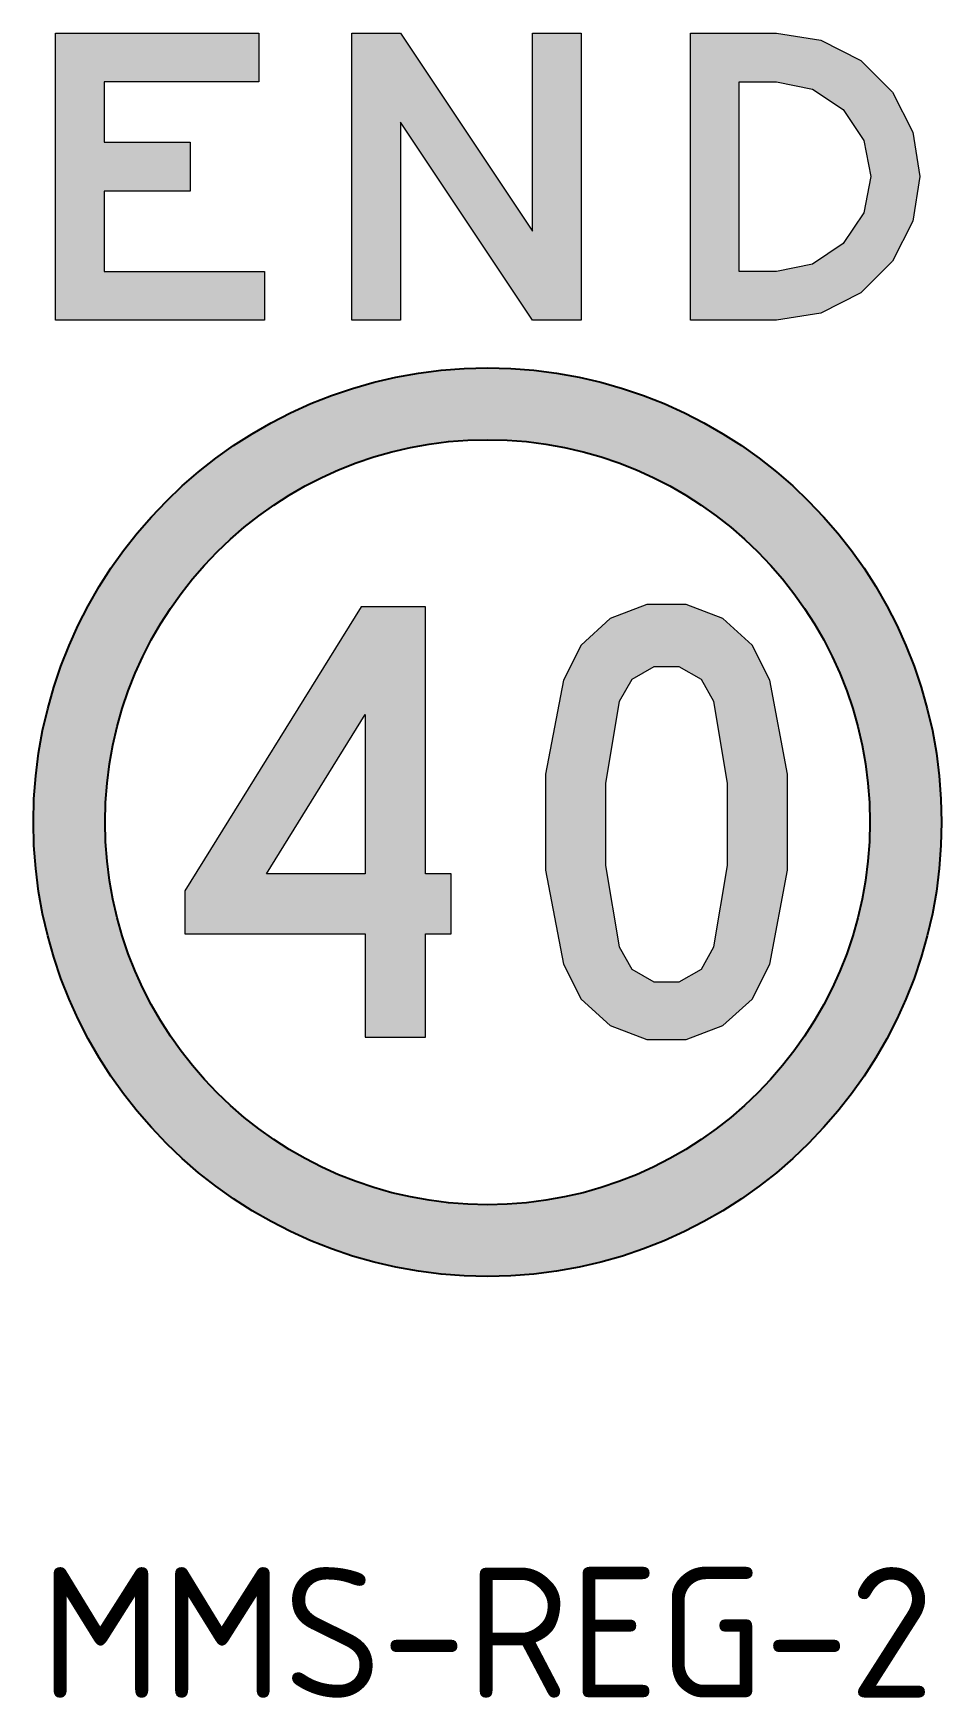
# Model space of a CAD drawing. Extents: x 169 to 359, y 73 to 238.
# Drawn here: x 168.8 to 206.8, y 168.4 to 238.1 of the extents above.
import ezdxf

# ---------------------------------------------------------------- set-up
doc = ezdxf.new("R2010")
doc.units = 0
doc.header["$LTSCALE"] = 0.5
doc.layers.add('COMMENTS', color=4, linetype='CONTINUOUS')
doc.layers.add('L25', color=1, linetype='CONTINUOUS')
doc.styles.add('ISO', font='iso3098b.shx')

msp = doc.modelspace()

# ---------------------------------------------------------------- hatches: boundary and pattern name
at = {"layer": 'L25'}
h = msp.add_hatch(color=256, dxfattribs=at)
h.paths.add_polyline_path([(182.13, 238.054), (184.163, 238.054), (189.682, 229.78), (189.682, 238.054), (191.725, 238.054), (191.725, 226.059), (189.682, 226.059), (184.163, 234.334), (184.163, 226.059), (182.13, 226.059)])
h.paths.add_polyline_path([(169.723, 238.054), (178.232, 238.054), (178.232, 236.02), (171.757, 236.02), (171.757, 233.5), (175.355, 233.5), (175.355, 231.457), (171.757, 231.457), (171.757, 228.093), (178.475, 228.093), (178.475, 226.059), (169.723, 226.059)])
h.paths.add_polyline_path([(199.887, 226.059), (196.289, 226.059), (196.289, 238.054), (199.887, 238.054), (201.742, 237.773), (203.42, 236.92), (204.75, 235.589), (205.594, 233.912), (205.884, 232.057), (205.594, 230.201), (204.75, 228.524), (203.42, 227.193), (201.742, 226.341)])
h.paths.add_polyline_path([(199.887, 228.093), (198.331, 228.093), (198.331, 236.02), (199.887, 236.02), (201.405, 235.72), (202.689, 234.868), (203.551, 233.575), (203.841, 232.057), (203.551, 230.539), (202.689, 229.255), (201.405, 228.393)], flags=16)
h = msp.add_hatch(color=256, dxfattribs=at)
edge = h.paths.add_edge_path(flags=16)
edge.add_arc((187.8, 205.055), 16, 0, 360)
edge = h.paths.add_edge_path()
edge.add_arc((187.8, 205.055), 19, 0, 360)
h = msp.add_hatch(color=256, dxfattribs=at)
h.paths.add_polyline_path([(182.688, 196.06), (185.211, 196.06), (185.211, 200.382), (186.286, 200.382), (186.286, 202.894), (185.211, 202.894), (185.211, 214.06), (182.508, 214.06), (175.142, 202.181), (175.142, 200.382), (182.688, 200.382)])
h.paths.add_polyline_path([(178.559, 202.894), (182.688, 209.557), (182.688, 202.894)], flags=17)
h = msp.add_hatch(color=256, dxfattribs=at)
h.paths.add_polyline_path([(197.271, 199.839), (197.846, 203.245), (197.846, 206.694), (197.271, 210.1), (196.749, 211.026), (195.823, 211.558), (194.759, 211.558), (193.844, 211.026), (193.311, 210.1), (192.737, 206.694), (192.737, 203.245), (193.311, 199.839), (193.844, 198.913), (194.759, 198.381), (195.823, 198.381), (196.749, 198.913)], flags=16)
h.paths.add_polyline_path([(199.613, 199.115), (200.358, 203.053), (200.358, 207.066), (199.613, 210.994), (198.868, 212.463), (197.643, 213.57), (196.111, 214.155), (194.472, 214.155), (192.939, 213.57), (191.715, 212.463), (190.98, 210.994), (190.224, 207.066), (190.224, 203.053), (190.98, 199.115), (191.715, 197.657), (192.939, 196.55), (194.472, 195.964), (196.111, 195.964), (197.643, 196.55), (198.868, 197.657)])

# ---------------------------------------------------------------- linework, layer by layer
at = {"layer": 'L25', "color": 1, "lineweight": 0}
for points in [[(169.723, 238.054), (178.232, 238.054), (178.232, 236.02), (171.757, 236.02), (171.757, 233.5), (175.355, 233.5), (175.355, 231.457), (171.757, 231.457), (171.757, 228.093), (178.475, 228.093), (178.475, 226.059), (169.723, 226.059), (169.723, 238.054)], [(182.13, 238.054), (184.163, 238.054), (189.682, 229.78), (189.682, 238.054), (191.725, 238.054), (191.725, 226.059), (189.682, 226.059), (184.163, 234.334), (184.163, 226.059), (182.13, 226.059), (182.13, 238.054)], [(199.887, 226.059), (196.289, 226.059), (196.289, 238.054), (199.887, 238.054), (201.742, 237.773), (203.42, 236.92), (204.75, 235.589), (205.594, 233.912), (205.884, 232.057), (205.594, 230.201), (204.75, 228.524), (203.42, 227.193), (201.742, 226.341)], [(199.887, 228.093), (198.331, 228.093), (198.331, 236.02), (199.887, 236.02), (201.405, 235.72), (202.689, 234.868), (203.551, 233.575), (203.841, 232.057), (203.551, 230.539), (202.689, 229.255), (201.405, 228.393)]]:
    msp.add_lwpolyline(points, close=True, dxfattribs=at)
at = {"layer": 'L25', "lineweight": 0}
for points in [[(182.688, 196.06), (185.211, 196.06), (185.211, 200.382), (186.286, 200.382), (186.286, 202.894), (185.211, 202.894), (185.211, 214.06), (182.508, 214.06), (175.142, 202.181), (175.142, 200.382), (182.688, 200.382), (182.688, 196.06)], [(199.613, 199.115), (200.358, 203.053), (200.358, 207.066), (199.613, 210.994), (198.868, 212.463), (197.643, 213.57), (196.111, 214.155), (194.472, 214.155), (192.939, 213.57), (191.715, 212.463), (190.98, 210.994), (190.224, 207.066), (190.224, 203.053), (190.98, 199.115), (191.715, 197.657), (192.939, 196.55), (194.472, 195.964), (196.111, 195.964), (197.643, 196.55), (198.868, 197.657), (199.613, 199.115)], [(197.271, 199.839), (197.846, 203.245), (197.846, 206.694), (197.271, 210.1), (196.749, 211.026), (195.823, 211.558), (194.759, 211.558), (193.844, 211.026), (193.311, 210.1), (192.737, 206.694), (192.737, 203.245), (193.311, 199.839), (193.844, 198.913), (194.759, 198.381), (195.823, 198.381), (196.749, 198.913), (197.271, 199.839)], [(178.559, 202.894), (182.688, 209.557), (182.688, 202.894)]]:
    msp.add_lwpolyline(points, close=True, dxfattribs=at)
at = {"layer": 'L25'}
for radius in [19, 16]:
    msp.add_circle((187.8, 205.055), radius, dxfattribs=at)

# ---------------------------------------------------------------- texts
at = {"layer": 'COMMENTS', "style": 'ISO'}
msp.add_text(' MMS-REG-2', height=5.463, dxfattribs=at).set_placement((165.767, 168.435))

doc.saveas('drawing.dxf')
